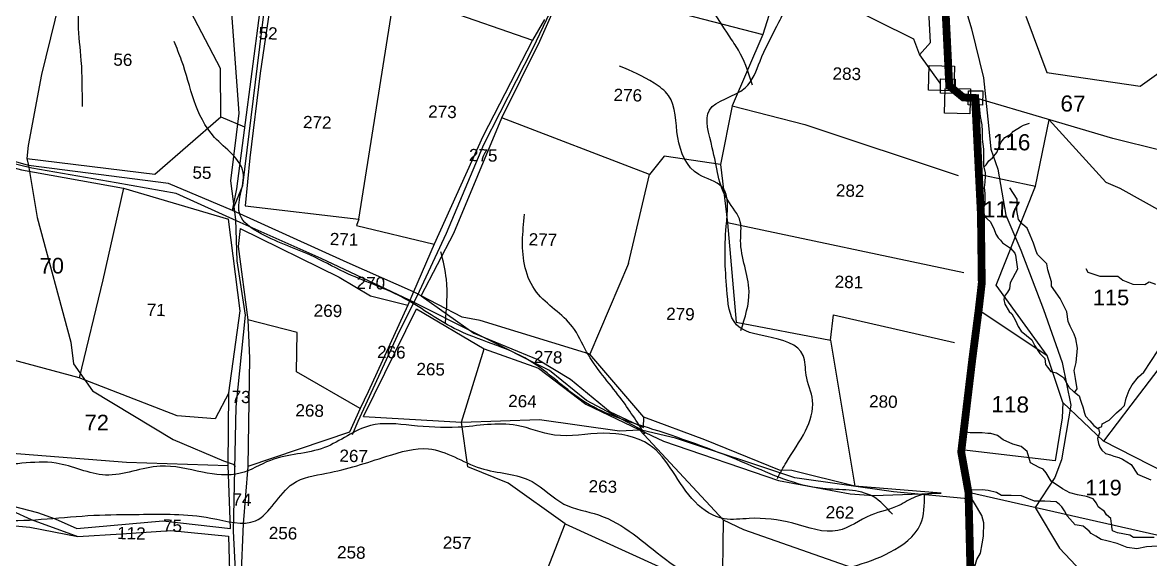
# Model space of a CAD drawing. Header units: inches. Extents: x 204181 to 273365, y 1587708 to 1600456.
# Drawn here: x 208681 to 210124, y 1595796 to 1596483 of the extents above; entities that cross this region are included whole.
import ezdxf
from ezdxf.enums import TextEntityAlignment as Align

# ---------------------------------------------------------------- set-up
doc = ezdxf.new("R2010")
doc.units = ezdxf.units.IN
doc.header["$LTSCALE"] = 15
doc.header["$MEASUREMENT"] = 0
doc.linetypes.add('HIDDEN2', pattern=[0.1875, 0.125, -0.0625])
for name, color, linetype in [('BOUNDRY STONES', 240, 'Continuous'), ('PLOT NOS', 7, 'Continuous'), ('PLOTS', 7, 'Continuous'), ('PLOTS NO', 7, 'Continuous'), ('ROADS', 1, 'Continuous'), ('STREAMS', 4, 'Continuous'), ('VILLAGE BOUNDRY', 5, 'Continuous')]:
    doc.layers.add(name, color=color, linetype=linetype)
doc.styles.get("Standard").update_dxf_attribs({"font": 'arial.ttf'})

msp = doc.modelspace()

# ---------------------------------------------------------------- linework, layer by layer
at = {"layer": 'BOUNDRY STONES'}
for points in [[(209840.8, 1596427.8), (209873.3, 1596427), (209872.5, 1596395.3), (209840, 1596396.1)], [(209855.6, 1596410.6), (209874.1, 1596410.3), (209873.8, 1596392.1), (209855.3, 1596392.3)], [(209861.4, 1596398.5), (209893.9, 1596397.7), (209893.1, 1596366.1), (209860.6, 1596366.9)], [(209891.1, 1596395.4), (209909.6, 1596395.1), (209909.3, 1596376.9), (209890.8, 1596377.2)]]:
    msp.add_lwpolyline(points, close=True, dxfattribs=at)
at = {"layer": 'PLOTS'}
for points in [[(209208.4, 1597517.9), (209175, 1597392.7), (209134.4, 1597194), (209126.2, 1597141.7), (209088.8, 1597000.9), (209054.1, 1596854.2), (209056.5, 1596804.9), (209054.1, 1596677.7), (209038.8, 1596619), (209003.2, 1596555.4), (209000.3, 1596521.8), (208985.2, 1596418), (208971.7, 1596309.5), (208965.7, 1596248.3), (209111.3, 1596231.2), (209108.5, 1596223.3), (209207.6, 1596199.1)], [(208949.8, 1596242.2), (208955.3, 1596269.8), (208984.7, 1596495.1), (208994.6, 1596554.3), (209039.5, 1596664.3), (209042.1, 1596857.3), (209105.3, 1597103.9), (209108.2, 1597121.8), (209124.3, 1597196), (209170.7, 1597396.1)], [(209190.9, 1596133.1), (209232.6, 1596213.2), (209294.3, 1596360.8), (209342.7, 1596458.8), (209375.6, 1596533.2), (209393.3, 1596576.7), (209422.2, 1596661.5), (209453.6, 1596747.1), (209490.8, 1596847), (209505.3, 1596892.8), (209523.8, 1596910.4), (209573.2, 1596997.4), (209628.8, 1597105.4), (209654.9, 1597146.8), (209657.5, 1597155.7)], [(209964.7, 1596490.9), (209991.6, 1596418.8), (210110.9, 1596401.4), (210137.5, 1596420.5), (210194.4, 1596629.6), (210046.1, 1596657.2)], [(209856.2, 1595880.8), (209745.9, 1595889.9), (209665.1, 1595909.9), (209649.6, 1595910.3), (209554, 1595949), (209475.9, 1595977.8), (209406.9, 1596058.7), (209266.5, 1596101.5), (209243.3, 1596105.9), (209181.1, 1596138.2), (209096.3, 1596175.6), (208949.8, 1596242.2), (208867.7, 1596277), (208688.7, 1596300), (208590, 1596327.8), (208541, 1596347.2), (208482.1, 1596375.4), (208407.9, 1596416), (208273.2, 1596503.4), (208120.3, 1596565.8), (208038.5, 1596563.9), (207931.2, 1596619.5)], [(207926.4, 1596612.4), (207993.9, 1596568.1), (208038.8, 1596552.9), (208115.8, 1596554.7), (208272, 1596494.8), (208388.1, 1596416.3), (208416.1, 1596394), (208487.4, 1596357.1), (208538.1, 1596332.5), (208679.7, 1596294.1), (208810.4, 1596270.9), (208944.6, 1596231.4)], [(209828.4, 1596441.4), (209842.6, 1596457.3), (209839.4, 1596522.3), (209814.3, 1596556.1), (209799.8, 1596555.2), (209791.6, 1596561.4), (209804.5, 1596598.4), (209847.6, 1596608.9)], [(208686.5, 1596308.7), (208850.5, 1596288.7), (208934.9, 1596362.1), (208934.4, 1596423.9), (208862.8, 1596561)], [(208739.6, 1596555.4), (208705.4, 1596416.1), (208688.1, 1596325.6), (208686.5, 1596308.7), (208688.7, 1596300)], [(209659.7, 1596567.4), (209628, 1596467.4), (209588.8, 1596376), (209681.9, 1596352.3), (209877.9, 1596286.9)], [(209668.6, 1596564.2), (209683.6, 1596555.1), (209680.6, 1596531.6), (209821, 1596462), (209828.4, 1596441.4), (209854.5, 1596405.1)], [(209375.6, 1596533.2), (209628, 1596467.4)], [(209000.3, 1596521.8), (209103.3, 1596498.6), (209113.5, 1596514.5), (209155.2, 1596508), (209217.8, 1596500), (209333.4, 1596460.1)], [(209111.3, 1596231.2), (209155.2, 1596508)], [(209348.7, 1596486.7), (209333.4, 1596460.1), (209270, 1596337.1), (209207.6, 1596199.1), (209181.1, 1596138.2), (209173.9, 1596121), (209123.3, 1596010.3), (209112.9, 1595989.2), (209099.4, 1595958.8), (208969.4, 1595915), (208963.2, 1595841.6), (208960.3, 1595770.9), (209033, 1595756.4), (209127.3, 1595746.2), (209213, 1595728.5), (209338.6, 1595689.2), (209564.1, 1595627.5), (209624.3, 1595624), (209803.6, 1595593.3), (209855.6, 1595580.6), (209872.2, 1595579.8)], [(207852.9, 1596474.8), (207958.3, 1596422.3), (208034.8, 1596362.5), (208090.3, 1596278.3), (208115.4, 1596253.8), (208149.1, 1596233.2), (208245.5, 1596151.9), (208294.9, 1596115.7), (208287.9, 1596093.9), (208382.3, 1596044.2), (208458, 1596001.9), (208608.1, 1595936.5), (208814.2, 1595920.3), (208944.2, 1595916.2), (208945, 1596009.2), (208959.6, 1596114), (208944.6, 1596231.4)], [(210199.4, 1596303.6), (210075.8, 1596334.3), (209992.4, 1596359), (209899.7, 1596386.5)], [(209588.8, 1596376), (209574, 1596300.9), (209502, 1596311.9), (209483.3, 1596288.3), (209294.3, 1596360.8)], [(208934.9, 1596362.1), (208965.1, 1596349.2)], [(209904.5, 1596288.7), (209977, 1596273.6), (209994.6, 1596358.3), (210066.9, 1596278.5), (210084.8, 1596270.8), (210192.7, 1596210.8), (210179.1, 1596098.3), (210099, 1595993.4), (210063.8, 1595947.3), (210011.7, 1595996.6), (209992, 1596056.8), (209926.8, 1596146.7), (209977, 1596273.6)], [(209574, 1596300.9), (209583, 1596226.6), (209594.1, 1596099.5), (209714.8, 1596076.6), (209718.4, 1596108.7), (209873.4, 1596073.6)], [(209456.1, 1596174.5), (209483.3, 1596288.3)], [(208810.4, 1596270.9), (208783.8, 1596153.8), (208753.6, 1596028.4)], [(209885.2, 1596162.6), (209583, 1596226.6)], [(208959.6, 1596219.3), (208956.9, 1596196.4), (208969.1, 1596102.5), (208971.3, 1596053.6), (208969.4, 1595915)], [(208959.6, 1596219.3), (209086.2, 1596157), (209126.2, 1596133.1), (209173.9, 1596121.3)], [(209456.1, 1596174.5), (209406.9, 1596058.7)], [(209190.9, 1596133.1), (209258.5, 1596085.4), (209341.3, 1596051.2), (209382, 1596026.4), (209433, 1595985), (209475.3, 1595964.6), (209475.9, 1595977.8)], [(209117.1, 1595978.9), (209185, 1596116.5)], [(209185, 1596116.5), (209271.5, 1596065.5), (209341.1, 1596040.6), (209401.5, 1595994.4), (209470.3, 1595961.6), (209500.9, 1595947.1), (209648.2, 1595897), (209739.9, 1595879.8), (209769.6, 1595877.6), (209856.2, 1595880.8)], [(209904.3, 1596115.4), (209992, 1596056.8)], [(209112.9, 1595989.2), (209031.7, 1596036.1), (209032.5, 1596086.1), (208969.1, 1596102.5)], [(209242.7, 1595971.6), (209271.5, 1596065.5)], [(209714.8, 1596076.6), (209745.9, 1595889.9)], [(208945, 1596009.2), (208927.6, 1595975.8), (208878.7, 1595979.8), (208753.6, 1596028.4), (208619.9, 1596064.1), (208608.1, 1595936.5)], [(207431.9, 1595995.4), (207439.4, 1596001), (207613.6, 1595985.1), (207728.9, 1595973.7), (207914, 1595962.3), (208120.4, 1595933.6), (208257.6, 1595934.9), (208363.9, 1595937.4), (208443.7, 1595918.6), (208593.1, 1595883.7), (208700.3, 1595856.1), (208722.6, 1595847.9), (208750.7, 1595835.7), (208860.4, 1595845.3), (208947.1, 1595835.7), (208944.2, 1595916.2)], [(210011.7, 1595996.6), (210011.2, 1595977.3), (210002.1, 1595922), (209882.2, 1595936.3)], [(209117.1, 1595978.9), (209242.7, 1595971.6), (209342.6, 1595975), (209444.7, 1595960.6), (209470.3, 1595961.6)], [(209338.6, 1595689.2), (209343.6, 1595760.7), (209375.4, 1595841.4), (209302.2, 1595893.5), (209250.6, 1595914.5), (209242.7, 1595971.6)], [(209866.4, 1595742), (209604, 1595834.1), (209577.7, 1595846.2), (209470.3, 1595961.6)], [(209891.2, 1595881.9), (210186.6, 1595815.1), (210222.4, 1595866.3), (210063.8, 1595947.3)], [(207651.8, 1595536.6), (207685.8, 1595539.6), (207720.3, 1595541.9), (207752.5, 1595542.6), (207778.4, 1595542.2), (207841.5, 1595539.7), (207938.9, 1595521.2), (207957.6, 1595517.3), (208060.4, 1595494.9), (208128.9, 1595485.6), (208160, 1595484.4), (208231.6, 1595480.3), (208272, 1595481.5), (208363, 1595479.3), (208459.2, 1595468.3), (208466.7, 1595463.3), (208497.5, 1595461.5), (208517, 1595561.4), (208556.5, 1595700.9), (208535.1, 1595705.6), (208560.3, 1595849.4), (208690.3, 1595837.4), (208751.9, 1595825.4)], [(208667.7, 1595858.1), (208692.1, 1595847.3), (208751.9, 1595825.4), (208807.7, 1595828.7), (208870.8, 1595832.9), (208944.6, 1595825.8), (208946.3, 1595765.4), (208927.8, 1595760.4), (208882, 1595752.3), (208870, 1595728.7), (208854, 1595726.2), (208840.2, 1595702.6), (208817, 1595702.1), (208769.8, 1595710.3), (208749.5, 1595694.9), (208737.1, 1595662.9), (208729.4, 1595601.7), (208809, 1595589.6), (208828.8, 1595648.1), (208817, 1595702.1)], [(209375.4, 1595841.4), (209576.5, 1595749.9), (209577.7, 1595846.2)], [(209577.7, 1595846.2), (209577.7, 1595846.2)]]:
    msp.add_lwpolyline(points, dxfattribs=at)
at = {"layer": 'ROADS'}
for points in [[(208949.8, 1596242.2), (208962.9, 1596274.2), (208995.2, 1596538.8), (209002.4, 1596570.1), (209039.1, 1596635.4), (209047.5, 1596683.2), (209050.7, 1596862.9), (209093, 1597034.8), (209122.2, 1597166), (209144.1, 1597261.7), (209173.7, 1597399.5), (209204.6, 1597526.6)], [(209743.3, 1597336.6), (209672.7, 1597213.3), (209660.4, 1597167.3), (209647.9, 1597157.6), (209599.2, 1597083.2), (209521.8, 1596914.4), (209509.9, 1596899.4), (209503.3, 1596891.7), (209480.5, 1596830), (209430.9, 1596696.6), (209402.9, 1596628.1), (209387.5, 1596575.9), (209356.2, 1596496.4), (209333.4, 1596448.9), (209270.9, 1596326.4), (209222.9, 1596212.8), (209185.3, 1596132.1), (209162.9, 1596087.5), (209110, 1595972.3), (209102.8, 1595955.3)], [(209894.8, 1595873.3), (209795.3, 1595882.4), (209669.2, 1595900.4), (209516.3, 1595951), (209474.4, 1595960.9), (209402.6, 1595999.4), (209355.3, 1596037.8), (209176.3, 1596127.7), (209063.3, 1596180.9), (208959.4, 1596227.1), (208877.4, 1596264), (208800.7, 1596277.7), (208692.8, 1596296.5), (208643.3, 1596308.4), (208527.6, 1596343.3), (208416.2, 1596399.7), (208315.6, 1596469.6), (208276.6, 1596498.1), (208123.2, 1596558.4), (208057.5, 1596556.6), (208038.2, 1596559.1), (207977.8, 1596587.9), (207913.4, 1596626)], [(208947.3, 1596512.4), (208957.9, 1596366.8), (208946.9, 1596280.3), (208953.4, 1596230.9), (208955.1, 1596178.1), (208965.8, 1596108.4), (208954.1, 1595991.1), (208950.5, 1595832.4), (208953.9, 1595765.6), (209095.1, 1595736.5), (209173.1, 1595729.2), (209217.7, 1595721.1), (209318.6, 1595690.5), (209419.4, 1595663.3), (209569.4, 1595622.6), (209592.2, 1595623.9)], [(208688.7, 1596300), (208699.7, 1596233.3), (208742.9, 1596074), (208746.2, 1596046.1), (208770.7, 1596011.5), (208873.8, 1595949.5), (208938.3, 1595922.3), (208950.5, 1595918), (208953.7, 1595915)]]:
    msp.add_lwpolyline(points, dxfattribs=at)
at = {"layer": 'ROADS', "color": 1}
msp.add_lwpolyline([(209873.9, 1596546.3), (209895.2, 1596474.4), (209910.3, 1596411.8), (209916.8, 1596350.9), (209920, 1596320.6), (209928.7, 1596295.2), (209939, 1596236.4), (209958.2, 1596191.4), (209987.1, 1596115.7), (210010.9, 1596048.1), (210022.1, 1595993.3), (210010.3, 1595923.4), (210001.6, 1595901), (209976.4, 1595862.6), (210007.7, 1595810.6), (210092, 1595720.8), (210112.7, 1595676.4), (210129.2, 1595602.6), (210149.2, 1595555.5), (210186.7, 1595495), (210241.9, 1595467.4), (210264.9, 1595455.8), (210278.7, 1595425.5)], dxfattribs=at)
at = {"layer": 'STREAMS'}
for points in [[(209904.4, 1596385.6), (209904.4, 1596381.1), (209905.4, 1596371), (209906.3, 1596362.4), (209908.3, 1596352), (209908.5, 1596343.6), (209908.6, 1596333.7), (209909.5, 1596327.3), (209910.5, 1596320.5), (209910.6, 1596313.9), (209910.4, 1596299.5), (209912.5, 1596290.6), (209912.4, 1596286.5), (209912.1, 1596278.7), (209911.2, 1596271.5), (209912.1, 1596264.1), (209912.3, 1596250.9), (209910.2, 1596244), (209911.9, 1596234.7), (209918.8, 1596228.2), (209923.8, 1596219.4), (209926.4, 1596211.9), (209929, 1596207.4), (209932, 1596204.2), (209934.9, 1596200.9), (209944.9, 1596194), (209950.7, 1596187.7), (209951.3, 1596185), (209953.7, 1596167.1), (209944.4, 1596149.7), (209943.7, 1596142.2), (209941.2, 1596137.8), (209937.2, 1596132.7), (209936.3, 1596128.4), (209937.6, 1596122.4), (209943.3, 1596113), (209946.7, 1596110.3), (209951.5, 1596101.6), (209954.7, 1596094.1), (209958.8, 1596087.9), (209972.4, 1596076.7), (209976.2, 1596069), (209982.6, 1596059.5), (209988.7, 1596053), (209989.6, 1596045.2), (209992.5, 1596041.8), (209996.5, 1596036.4), (210003.7, 1596034.7), (210012.9, 1596028.8), (210020.1, 1596016.1), (210025.6, 1596010.7), (210026.8, 1596009.6), (210030.4, 1596014.3), (210028.1, 1596027.3), (210026.6, 1596037.8), (210028.8, 1596047.9), (210030.7, 1596066.4), (210028.6, 1596078.3), (210026.5, 1596084.3), (210021.1, 1596094.3), (210018.7, 1596100.3), (210017, 1596112.7), (210012, 1596122.8), (210008.4, 1596129.9), (209997.5, 1596145.3), (209997.6, 1596151.2), (209992.7, 1596166.2), (209991.3, 1596173.9), (209979.6, 1596186.2), (209977.6, 1596190.3), (209974.2, 1596200.5), (209970.2, 1596210.8), (209966.3, 1596219.5), (209960.6, 1596224.3), (209955.3, 1596230.8), (209953.2, 1596242.4), (209953.4, 1596256.6), (209944.2, 1596271.4)], [(209910.8, 1596297.6), (209913.7, 1596300.5), (209917.1, 1596305.8), (209921.9, 1596309.8), (209927.5, 1596316.3), (209932.6, 1596329.4), (209937.9, 1596335.7), (209946, 1596340.5), (209948.7, 1596343.8), (209957.9, 1596349.4), (209961.4, 1596351.6), (209969.2, 1596354)], [(210041.2, 1596168), (210044.1, 1596163.4), (210059.3, 1596158.5), (210061.3, 1596158.5), (210082.4, 1596158.2), (210088.7, 1596153.1), (210101.5, 1596148), (210116.7, 1596147.8), (210122.4, 1596151), (210130.6, 1596148.2)], [(210056.6, 1595963.8), (210061.8, 1595966.2), (210062.4, 1595969.5), (210071.2, 1595974.3), (210080.4, 1595983.7), (210086.9, 1595989.2), (210090.7, 1595993), (210093.1, 1596002.3), (210096.8, 1596012.4), (210100.6, 1596019.4), (210108.6, 1596029.4), (210115.5, 1596035.5), (210142.5, 1596076.6), (210144.5, 1596080.2), (210148.2, 1596082.5)], [(210026.9, 1596009.8), (210033, 1596005.4), (210034.4, 1595999.8), (210035.6, 1595995.8), (210037.6, 1595991.4), (210039.7, 1595982.9), (210040.9, 1595979.2), (210046.6, 1595973.1), (210051.5, 1595967.5), (210056.6, 1595963.7), (210057.6, 1595963.6), (210058.8, 1595958), (210056.4, 1595950.5), (210057.6, 1595944.3), (210059.2, 1595939.5), (210061.6, 1595935.6), (210066.3, 1595931.6), (210073.1, 1595929.8), (210077.2, 1595927.9), (210083.4, 1595926.6), (210088.3, 1595924.2), (210099.2, 1595917.5), (210107.5, 1595905.3), (210124.7, 1595897.9)], [(210128.7, 1595824.1), (210113.2, 1595824.1), (210102.2, 1595824.2), (210097.5, 1595827), (210081.8, 1595830.1), (210075.4, 1595832.7), (210074.5, 1595838.1), (210073.4, 1595848.4), (210067.7, 1595852.9), (210065.2, 1595857.5), (210057.1, 1595863.4), (210054.8, 1595868.1), (210050.6, 1595873.4), (210042.1, 1595876.6), (210030.6, 1595878.6), (210020.7, 1595881.1), (210011.5, 1595886.2), (209996.9, 1595896.3), (209990.5, 1595906.7), (209986.8, 1595911.5), (209981.7, 1595913.7), (209970.4, 1595919.4), (209966.4, 1595934.1), (209958.6, 1595940.6), (209948.1, 1595943.6), (209935.7, 1595948.8), (209928.4, 1595954.5), (209919.9, 1595956.9), (209916, 1595956.9), (209908.6, 1595957.9), (209893.5, 1595958.1), (209884.6, 1595959.3)], [(209894.8, 1595761.8), (209897.6, 1595765.9), (209897.6, 1595780.9), (209902, 1595796.1), (209906.5, 1595803.9), (209908.8, 1595816.2), (209910.6, 1595825.6), (209911, 1595842.7), (209908.3, 1595852.3), (209898.9, 1595867.9), (209890.1, 1595882.6)], [(210132.8, 1595813.1), (210119, 1595812), (210106.7, 1595809.5), (210094.2, 1595811.2), (210081.4, 1595816.5), (210068.4, 1595819.8), (210060.9, 1595821.6), (210054.3, 1595825.6), (210048.3, 1595829.1), (210045.5, 1595832), (210037.9, 1595838.6), (210027.7, 1595840.4), (210017.3, 1595851.7), (210014.1, 1595858.2), (210010.6, 1595863.3), (210007.7, 1595866.2), (210003.4, 1595869.6), (209988.7, 1595870.4), (209975.6, 1595870.6), (209959.2, 1595877.5), (209945.9, 1595877.7), (209933.4, 1595877.9), (209927.1, 1595881.8), (209916.5, 1595884.2), (209908.8, 1595884.9), (209890.7, 1595884.6)]]:
    msp.add_lwpolyline(points, dxfattribs=at)
for points in [[(208428, 1596707.6), (208491.2, 1596679.5), (208575.9, 1596661.5), (208641.3, 1596643.4), (208711.7, 1596590.1), (208747.4, 1596546.7), (208752.1, 1596480.8), (208755.8, 1596434.3), (208757, 1596401.9), (208757.3, 1596375.3)], [(209599.9, 1596088.7), (209610.5, 1596138.9), (209599.7, 1596204), (209599.3, 1596227.8), (209583.2, 1596255.4), (209563.5, 1596322.5), (209559.7, 1596370.6), (209605.5, 1596399.2), (209624.6, 1596433.4), (209646, 1596477.9), (209656, 1596499.9), (209660.9, 1596518.6), (209664.8, 1596535.8)], [(209615, 1596402.4), (209599.6, 1596442.4), (209588.2, 1596461), (209564.3, 1596497.7)], [(209855.1, 1595881), (209823.4, 1595876.2), (209802.3, 1595865.1), (209766.3, 1595852.7), (209724.2, 1595832.9), (209666.4, 1595842.3), (209610.8, 1595848.4), (209578.7, 1595848.1), (209541.5, 1595869.5), (209482.8, 1595942.7), (209424.4, 1595957.4), (209361.4, 1595955.1), (209313.3, 1595967.4), (209238.2, 1595965.1), (209178.6, 1595967.4), (209126, 1595967.3), (209067.4, 1595939.1), (208998.2, 1595922.7), (208959.6, 1595906.2), (208911.2, 1595907.7), (208857.1, 1595915.3), (208787.2, 1595904), (208723.9, 1595919.2), (208637.3, 1595918.8), (208581.7, 1595937.9), (208517.9, 1595958.6), (208465.8, 1595990.3), (208396.6, 1596023.8), (208307.9, 1596073.8), (208235.3, 1596150), (208145.1, 1596220.7), (208089.5, 1596267.2), (208046.5, 1596338.7), (207990, 1596392.5), (207933.2, 1596427.1), (207880.2, 1596451.4), (207823.2, 1596459.9), (207791.4, 1596466), (207736.3, 1596476.7), (207670.8, 1596480.5), (207630.6, 1596488.6), (207585.9, 1596490.1)], [(209794, 1595853.8), (209769.1, 1595876.4), (209704.8, 1595886.7), (209608.3, 1595917.9), (209487.6, 1595962.4), (209401.4, 1595996.8), (209329.2, 1596050.6), (209233.4, 1596091.5), (209165.9, 1596131.8), (209092.8, 1596163.4), (209049.6, 1596185), (208981.9, 1596215), (208959.4, 1596236.1), (208963.2, 1596290.9), (208926.7, 1596335.8), (208884.6, 1596434.1), (208874.9, 1596458.3)], [(209646.9, 1595899.7), (209658.2, 1595920.4), (209682.7, 1595960.6), (209691.7, 1595999.3), (209683.5, 1596031.9), (209679.8, 1596057), (209633.1, 1596081.2), (209594.5, 1596096), (209582, 1596141.4), (209581.3, 1596222.2), (209575.6, 1596272.7), (209546.3, 1596288.2), (209519.3, 1596335.8), (209507.3, 1596389.4), (209488.9, 1596405.2), (209444.9, 1596427)], [(209477.3, 1595956.1), (209445.5, 1596003.1), (209402.7, 1596061.7), (209384.7, 1596093.6), (209338.6, 1596138), (209324.1, 1596169.1), (209323.3, 1596237.5)], [(209222, 1596098.3), (209223.3, 1596154.4), (209216.3, 1596189.4)], [(207892, 1595935.1), (207945.2, 1595916.3), (207997.4, 1595877.2), (208079.4, 1595847.8), (208128.2, 1595825.7), (208144.5, 1595813.4), (208201.2, 1595810), (208245.1, 1595826.7), (208309.6, 1595834.5), (208364.7, 1595845.8), (208429.7, 1595842), (208559.3, 1595853.2), (208652.9, 1595846.1), (208772.2, 1595852.5), (208830.3, 1595853.7), (208922, 1595848.9), (208979.2, 1595845.5), (209027, 1595892.9), (209069.7, 1595906.2), (209146.9, 1595927.9), (209200.5, 1595937.6), (209266.8, 1595912.8), (209333.1, 1595895.6), (209373.6, 1595866.9), (209417.9, 1595852.9), (209503.7, 1595796.3), (209597.3, 1595754.3), (209694.6, 1595774.3), (209790.7, 1595805.2), (209829.8, 1595841), (209835.1, 1595879.2)]]:
    msp.add_spline(points, degree=3, dxfattribs=at)
at = {"layer": 'VILLAGE BOUNDRY', "color": 5, "linetype": 'HIDDEN2', "ltscale": 20, "const_width": 10}
msp.add_lwpolyline([(209894.8, 1595737.1), (209891.2, 1595881.9), (209881.9, 1595933.5), (209896.1, 1596052.2), (209904.3, 1596115.4), (209908.2, 1596149.4), (209907.1, 1596237.4), (209899.7, 1596386.1), (209884.6, 1596386.8), (209866.6, 1596401.6), (209860.3, 1596529.8)], dxfattribs=at)
at = {"layer": 'VILLAGE BOUNDRY', "linetype": 'HIDDEN2', "ltscale": 20, "const_width": 7}
msp.add_lwpolyline([(209894.8, 1595737.1), (209891.2, 1595881.9), (209881.9, 1595933.5), (209896.1, 1596052.2), (209904.3, 1596115.4), (209908.2, 1596149.4), (209907.1, 1596237.4), (209899.7, 1596386.1), (209884.6, 1596386.8), (209866.6, 1596401.6), (209860.3, 1596529.8)], dxfattribs=at)
msp.add_lwpolyline([(209894.8, 1595737.1), (209891.2, 1595881.9), (209881.9, 1595933.5), (209896.1, 1596052.2), (209904.3, 1596115.4), (209908.2, 1596149.4), (209907.1, 1596237.4), (209899.7, 1596386.1), (209884.6, 1596386.8), (209866.6, 1596401.6), (209860.3, 1596529.8)], dxfattribs=at)
at = {"layer": 'VILLAGE BOUNDRY', "color": 5, "linetype": 'HIDDEN2', "ltscale": 20}
msp.add_lwpolyline([(209894.8, 1595737.1, 7, 7, 0), (209891.2, 1595881.9, 7, 7, 0), (209881.9, 1595933.5, 7, 7, 0), (209896.1, 1596052.2, 7, 7, 0), (209904.3, 1596115.4, 7, 7, 0), (209908.2, 1596149.4, 7, 7, 0), (209907.1, 1596237.4, 7, 7, 0), (209899.7, 1596386.1, 7, 7, 0), (209884.6, 1596386.8, 7, 7, 0), (209866.6, 1596401.6, 7, 7, 0), (209860.3, 1596529.8, 7, 7, 0)], format="xyseb", dxfattribs=at)

# ---------------------------------------------------------------- texts
at = {"layer": 'PLOT NOS'}
for s, p in [('70', (208718.5, 1596171.7)), ('72', (208776, 1595971.1))]:
    msp.add_text(s, height=20, dxfattribs=at).set_placement(p, align=Align.MIDDLE_CENTER)
for s, p in [('115', (210050.2, 1596121.1)), ('119', (210040.7, 1595877.9))]:
    msp.add_text(s, height=20, dxfattribs=at).set_placement(p)
at = {"layer": 'PLOTS NO'}
for s, p in [('52', (208995.2, 1596468.9)), ('56', (208809.4, 1596435.1)), ('283', (209735.6, 1596417.2)), ('276', (209455.4, 1596389.8)), ('273', (209218.3, 1596368.6)), ('272', (209058.1, 1596355.1)), ('275', (209270.4, 1596312.9)), ('55', (208910.6, 1596290.6)), ('282', (209739.9, 1596267.7)), ('271', (209092.4, 1596205.5)), ('277', (209346.8, 1596205.1)), ('270', (209126.6, 1596149.5)), ('281', (209738.3, 1596150.9)), ('71', (208852.1, 1596115.2)), ('269', (209071.8, 1596114.1)), ('279', (209522.7, 1596109.9)), ('266', (209152.9, 1596061.1)), ('278', (209353.5, 1596054.7)), ('265', (209203.2, 1596039.3)), ('73', (208960.6, 1596003.9)), ('264', (209320.6, 1595998.4)), ('268', (209048.4, 1595986.5)), ('280', (209782.3, 1595998)), ('267', (209104.7, 1595928.4)), ('263', (209423.5, 1595889.3)), ('74', (208961.7, 1595872.5)), ('262', (209726.8, 1595856.2)), ('112', (208820.3, 1595829.5)), ('75', (208872.9, 1595839.2)), ('256', (209014.3, 1595829.6)), ('257', (209236.9, 1595817.3)), ('258', (209101.7, 1595805))]:
    msp.add_text(s, height=15.65, rotation=358.5977, dxfattribs=at).set_placement(p, align=Align.MIDDLE_CENTER)
for s, p in [('67', (210008.7, 1596368.9)), ('116', (209922.2, 1596319.8)), ('117', (209909.6, 1596233.7)), ('118', (209920.4, 1595984.4))]:
    msp.add_text(s, height=20.63, rotation=359.1609, dxfattribs=at).set_placement(p)

doc.saveas('drawing.dxf')
